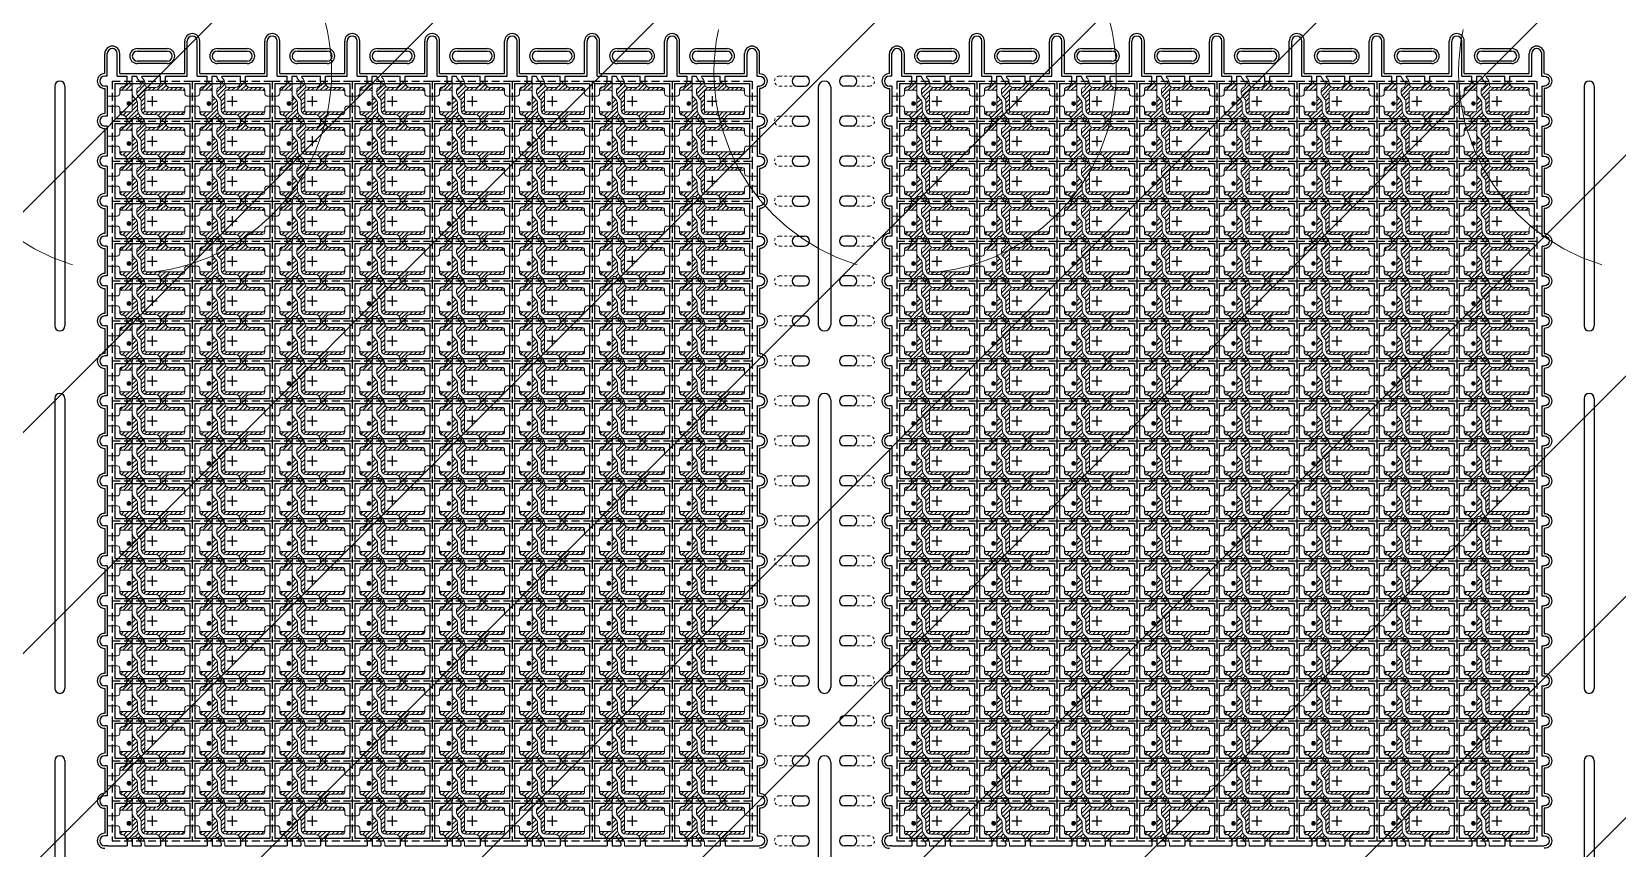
# Model space of a CAD drawing. Header units: millimetres. Extents: x -1672 to -743, y 1116 to 1403.
# Drawn here: x -1077.7 to -1014.2, y 1320.1 to 1352.8 of the extents above; entities that cross this region are included whole.
import ezdxf

# ---------------------------------------------------------------- set-up
doc = ezdxf.new("R2010")
doc.units = ezdxf.units.MM
doc.header["$MEASUREMENT"] = 0
doc.linetypes.add('ACAD_ISO02W100', pattern=[15, 12, -3])
doc.linetypes.add('HIDDEN', pattern=[9.525, 6.35, -3.175])
for name, color, linetype in [('\\M+2A4C1\\M+2B3CE\\M+2B944', 144, 'HIDDEN'), ('bottom side half etching', 6, 'Continuous'), ('c2', 2, 'Continuous'), ('Hatch', 1, 'HIDDEN')]:
    doc.layers.add(name, color=color, linetype=linetype)
for name, color, linetype, lineweight in [('Dimension', 3, 'Continuous', 5), ('LF', 4, 'Continuous', 25), ('Visble1', 6, 'Continuous', 20), ('Visible2', 6, 'ACAD_ISO02W100', 15)]:
    doc.layers.add(name, color=color, linetype=linetype, lineweight=lineweight)

# ---------------------------------------------------------------- blocks, each defined once
blk = doc.blocks.new('*U24')
at = {"layer": 'bottom side half etching'}
blk.add_line((-1.3, 0.2), (1.3, 0.2), dxfattribs=at)
at = {"layer": 'LF'}
for p, q in [((-1.4, 0.1), (-1, 0.1)), ((-1, -0.1), (-1, 0.1)), ((-0.8, 0.1), (-0.62, 0.1)), ((-0.8, -0.1), (-0.8, 0.1)), ((-0.62, 0.072), (-0.62, 0.1)), ((-0.42, 0.1), (0.325, 0.1)), ((-0.42, 0.086), (-0.42, 0.1)), ((0.325, -0.1), (0.325, 0.1)), ((0.525, 0.1), (1.4, 0.1)), ((0.525, -0.1), (0.525, 0.1))]:
    blk.add_line(p, q, dxfattribs=at)
at = {"layer": 'LF', "lineweight": 9}
blk.add_line((-0.599, 0.01), (-0.512, -0.1), dxfattribs=at)
at = {"layer": 'LF'}
blk.add_arc((-0.52, 0.072), 0.1, 180, 218.10257, dxfattribs=at)
at = {"layer": 'LF', "lineweight": 9}
for centre, radius, start, end in [((-0.32, 0.086), 0.1, 180, 225.55429), ((-0.6, -0.199), 0.3, 19.29823, 45.55429)]:
    blk.add_arc(centre, radius, start, end, dxfattribs=at)
blk = doc.blocks.new('*U25')
at = {"layer": 'Dimension', "color": 0, "linetype": 'ByBlock', "lineweight": -2}
for p in [(0, 0), (3.2, 0), (6.4, 0), (9.6, 0), (12.8, 0), (16, 0), (19.2, 0), (22.4, 0)]:
    blk.add_blockref('*U24', p, dxfattribs=at)
blk = doc.blocks.new('*U22')
at = {"layer": 'bottom side half etching'}
for p, q in [((-0.3, -0.75), (-0.3, 0.55)), ((0.3, -0.75), (0.3, 0.55))]:
    blk.add_line(p, q, dxfattribs=at)
blk.add_arc((0, 0.55), 0.3, 0, 180, dxfattribs=at)
at = {"layer": 'LF'}
for p, q in [((-0.2, -0.85), (-0.2, 0.55)), ((0.2, -0.85), (0.2, 0.55))]:
    blk.add_line(p, q, dxfattribs=at)
blk.add_arc((0, 0.55), 0.2, 0, 180, dxfattribs=at)
blk = doc.blocks.new('*U23')
at = {"layer": 'bottom side half etching'}
blk.add_arc((0.15, 0), 0.3, 90, 270, dxfattribs=at)
at = {"layer": 'LF'}
for p, q in [((0.25, 0.2), (0.15, 0.2)), ((0.25, -0.2), (0.15, -0.2))]:
    blk.add_line(p, q, dxfattribs=at)
blk.add_arc((0.15, 0), 0.2, 90, 270, dxfattribs=at)
blk = doc.blocks.new('*U28')
at = {"layer": 'LF'}
blk.add_line((-0.2, 0), (0.2, 0), dxfattribs=at)
blk = doc.blocks.new('*U29')
at = {"layer": 'bottom side half etching'}
for p, q in [((-0.6, 0.3), (0.6, 0.3)), ((0.6, -0.3), (-0.6, -0.3))]:
    blk.add_line(p, q, dxfattribs=at)
for centre, start, end in [((-0.6, 0), 90, 270), ((0.6, 0), 270, 90)]:
    blk.add_arc(centre, 0.3, start, end, dxfattribs=at)
at = {"layer": 'LF'}
for p, q in [((-0.6, 0.2), (0.6, 0.2)), ((0.6, -0.2), (-0.6, -0.2))]:
    blk.add_line(p, q, dxfattribs=at)
for centre, start, end in [((-0.6, 0), 90, 270), ((0.6, 0), 270, 90)]:
    blk.add_arc(centre, 0.2, start, end, dxfattribs=at)
blk = doc.blocks.new('*U26')
at = {"layer": 'bottom side half etching'}
blk.add_arc((0.15, 0), 0.3, 90, 270, dxfattribs=at)
at = {"layer": 'LF'}
for p, q in [((0.25, 0.2), (0.15, 0.2)), ((0.25, -0.2), (0.15, -0.2))]:
    blk.add_line(p, q, dxfattribs=at)
blk.add_arc((0.15, 0), 0.2, 90, 270, dxfattribs=at)
blk = doc.blocks.new('*U20')
at = {"layer": 'LF'}
for p, q in [((-1.4, 0.1), (-1, 0.1)), ((-1, -0.1), (-1, 0.1)), ((-0.8, 0.1), (-0.45, 0.1)), ((-0.8, -0.1), (-0.8, 0.1)), ((-0.45, 0.014), (-0.45, 0.1)), ((-0.3, 0.1), (0.325, 0.1)), ((0.325, -0.1), (0.325, 0.1)), ((0.525, 0.1), (1.4, 0.1)), ((0.525, -0.1), (0.525, 0.1))]:
    blk.add_line(p, q, dxfattribs=at)
at = {"layer": 'LF', "lineweight": 9}
for p, q in [((-0.3, 0.1), (-0.3, -0.001)), ((-0.3, 0.01), (-0.3, -0.001)), ((-0.512, -0.1), (-0.471, -0.048))]:
    blk.add_line(p, q, dxfattribs=at)
at = {"layer": 'LF'}
blk.add_arc((-0.55, 0.014), 0.1, 321.89743, 0, dxfattribs=at)
at = {"layer": 'LF', "lineweight": 9}
blk.add_arc((-0.6, -0.001), 0.3, 340.70177, 0, dxfattribs=at)
blk = doc.blocks.new('without tunnel')
at = {"layer": 'Dimension'}
h = blk.add_hatch(dxfattribs=at)
h.set_pattern_fill('AR-HBONE', color=256, scale=0.2, style=0)
h.set_pattern_definition([(45, (-4678.2712, -3546.139), (9e-17, 1.13137085), [2.4, -0.8]), (135, (-4677.70555, -3545.5733), (9e-17, 1.13137085), [2.4, -0.8])])
h.paths.add_polyline_path([(-20.1, -2, 1), (-17.1, -2, 1)])
at = {"layer": 'Hatch'}
h = blk.add_hatch(dxfattribs=at)
h.set_pattern_fill('ANSI31', color=256, scale=20)
h.set_pattern_definition([(45, (2985.13, -1225.2742), (-1.767767, 1.767767), [])])
h.paths.add_polyline_path([(-16, 14), (-20.4, 14, -0.259589), (-24.3, 11.1, 0.372825), (-26, 9.1), (-26, 7.6, -0.414214), (-25, 8.6), (-17, 8.6, -0.414214), (-16, 7.6)])
h.paths.add_polyline_path([(-16, 16), (-20, 16, -0.103244), (-20.4, 14), (-16, 14)])
h.paths.add_polyline_path([(-9.7, -11.7, -0.198912), (-11.8, -6.8), (-11.8, -1.1, 0.172187), (-13.6, 1.7), (-14.8, 3, -0.198912), (-16, 5.8), (-16, -7.6, -0.414214), (-17, -8.6), (-25, -8.6, -0.414214), (-26, -7.6), (-26, -9.1, 0.372825), (-24.3, -11.1, -0.259589), (-20.4, -14), (-15.9, -14, -0.630407), (-12.4, -13.2), (-11.8, -14), (-7.5, -14, 0.014872), (-7.8, -13.7)])
h.paths.add_polyline_path([(-16, -14.4, -0.056727), (-15.9, -14), (-20.4, -14, -0.103244), (-20, -16), (-16, -16)])
h.paths.add_polyline_path([(-7.5, -14), (-11.8, -14), (-10.2, -16), (-6.3, -16, 0.097582)])
h.paths.add_polyline_path([(-5, 8.6), (25, 8.6, -0.414214), (26, 7.6), (26, 8.8, 0.414214), (24, 10.8), (14.5, 10.8, -0.356394), (10.6, 14), (6.4, 14, -0.356394), (2.5, 10.8), (-3, 10.8, -0.414214), (-6, 13.8), (-6, 14), (-9.1, 14, -0.393336), (-11.2, 10.5, 0.337319), (-12.4, 9), (-12.4, 6.4, 0.198912), (-11.2, 3.6), (-10.6, 2.9, -0.172187), (-8.8, 0.1), (-8.8, -6.8, 0.414214), (-4.8, -10.8), (2.5, -10.8, -0.356394), (6.4, -14), (10.6, -14, -0.356394), (14.5, -10.8), (24, -10.8, 0.414214), (26, -8.8), (26, -7.6, -0.414214), (25, -8.6), (-5, -8.6, -0.414214), (-6, -7.6), (-6, 7.6, -0.414214)])
h.paths.add_polyline_path([(-6.3, 16), (-10.2, 16), (-9.7, 15.3, -0.117374), (-9.1, 14), (-6, 14, 0.085121)])
h.paths.add_polyline_path([(10.5, 16), (6.5, 16), (6.5, 14.8, -0.050382), (6.4, 14), (10.6, 14, -0.050382), (10.5, 14.8)])
h.paths.add_polyline_path([(10.5, -14.8, -0.050382), (10.6, -14), (6.4, -14, -0.050382), (6.5, -14.8), (6.5, -16), (10.5, -16)])
at = {"layer": '\\M+2A4C1\\M+2B3CE\\M+2B944'}
for p, q in [((-32, 16), (-32, -16)), ((-32, 16), (32, 16)), ((32, 16), (32, -16)), ((-32, -16), (32, -16))]:
    blk.add_line(p, q, dxfattribs=at)
at = {"layer": 'bottom side half etching', "lineweight": 9}
blk.add_line((-26, 7.6), (-26, 6), dxfattribs=at)
for points in [[(-26, -7.6), (-26, -7.6, 0.414214), (-25, -8.6), (-17, -8.6, 0.414214), (-16, -7.6), (-16, 7.6, 0.414214), (-17, 8.6), (-25, 8.6, 0.414214), (-26, 7.6), (-26, 6)], [(26, 7.6), (26, 7.6, 0.414214), (25, 8.6), (-5, 8.6, 0.414214), (-6, 7.6), (-6, -7.6, 0.414214), (-5, -8.6), (25, -8.6, 0.414214), (26, -7.6), (26, -7.6)]]:
    blk.add_lwpolyline(points, format="xyb", dxfattribs=at)
for centre, start, end in [((-28, 6), 270, 0), ((28, 6), 180, 270), ((-28, -6), 0, 90), ((28, -6), 90, 180)]:
    blk.add_arc(centre, 2, start, end, dxfattribs=at)
at = {"layer": 'c2'}
for p, q in [((-30, 14), (-30, -14)), ((-30, 14), (30, 14)), ((30, 14), (30, -14)), ((-4, 0), (4, 0)), ((0, 4), (0, -4)), ((-30, -14), (30, -14))]:
    blk.add_line(p, q, dxfattribs=at)
at = {"layer": 'LF', "lineweight": 9}
for p, q in [((-16, 16), (-16, 5.8)), ((-10.2, 16), (-9.7, 15.3)), ((-6, 13.8), (-6, 14)), ((6.5, 16), (6.5, 14.8)), ((10.5, 16), (10.5, 14.8)), ((-26, 7.5), (-26, 9.1)), ((-14.8, 3), (-13.6, 1.7)), ((-14.8, 3), (-13.6, 1.7)), ((-12.4, 9), (-12.4, 6.4)), ((-11.2, 3.6), (-10.6, 2.9)), ((-11.2, 3.6), (-10.6, 2.9)), ((-8.8, 0.1), (-8.8, -6.8)), ((2.5, 10.8), (-3, 10.8)), ((14.5, 10.8), (24, 10.8)), ((26, 8.8), (26, 7.6)), ((-26, -9.1), (-26, -7.5)), ((-11.8, -1.1), (-11.8, -6.8)), ((-9.7, -11.7), (-7.8, -13.7)), ((-4.8, -10.8), (2.5, -10.8)), ((24, -10.8), (14.5, -10.8)), ((26, -7.6), (26, -8.8)), ((-12.4, -13.2), (-10.2, -16)), ((6.5, -14.8), (6.5, -16)), ((10.5, -14.8), (10.5, -16))]:
    blk.add_line(p, q, dxfattribs=at)
at = {"layer": 'LF', "ltscale": 0.1}
blk.add_line((-16, -14.4), (-16, -16), dxfattribs=at)
at = {"layer": 'LF', "lineweight": 9}
blk.add_circle((-18.6, -2), 1.5, dxfattribs=at)
at = {"layer": 'LF', "ltscale": 0.1}
for centre, radius, start, end in [((-25, 16), 5, 278.2132, 0), ((-24, 9.1), 2, 98.2132, 180), ((-24, -9.1), 2, 180, 261.7868), ((-25, -16), 5, 0, 81.7868)]:
    blk.add_arc(centre, radius, start, end, dxfattribs=at)
at = {"layer": 'LF', "lineweight": 9}
for centre, radius, start, end in [((-12, 13.4), 3, 285.4391, 38.1026), ((-12, 14), 6, 0, 19.2982), ((-3, 13.8), 3, 180, 270), ((2.5, 14.8), 4, 270, 0), ((14.5, 14.8), 4, 180, 270), ((-12, 5.8), 4, 180, 225), ((-16.7, -2.2), 4.99, 12.5212, 51.6004), ((-10.8, 9), 1.6, 105.1457, 180), ((-8.4, 6.4), 4, 180, 225), ((-8.4, 6.4), 4, 180, 225), ((-13.7, -1), 4.99, 12.5212, 51.6004), ((24, 8.8), 2, 0, 90), ((-14, -14.4), 2, 38.1026, 180), ((-4.8, -6.8), 7, 180, 225), ((-4.8, -6.8), 4, 180, 270), ((2.5, -14.8), 4, 360, 90), ((14.5, -14.8), 4, 90, 180), ((24, -8.8), 2, 270, 360), ((-12, -18), 6, 19.2982, 45)]:
    blk.add_arc(centre, radius, start, end, dxfattribs=at)
at = {"layer": 'Visble1'}
for p, q in [((-28, 4), (-32, 4)), ((26, 6), (26, 7.6)), ((28, 4), (32, 4)), ((-28, -4), (-32, -4)), ((-26, -6), (-26, -7.6)), ((26, -6), (26, -7.6)), ((28, -4), (32, -4))]:
    blk.add_line(p, q, dxfattribs=at)
blk = doc.blocks.new('Edge')
at = {"layer": 'LF'}
for p, q in [((0, 0.6), (0, 0)), ((0, 0), (0, -0.6))]:
    blk.add_line(p, q, dxfattribs=at)
at = {"layer": 'Visble1'}
for p, q in [((0.2, 0.2), (0, 0.2)), ((0.2, -0.2), (0, -0.2))]:
    blk.add_line(p, q, dxfattribs=at)

msp = doc.modelspace()

# ---------------------------------------------------------------- hatches: boundary and pattern name
at = {"layer": 'Hatch', "lineweight": -2}
h = msp.add_hatch(dxfattribs=at)
h.set_pattern_fill('ANSI31', color=256, scale=50)
h.set_pattern_definition([(45, (-1418.952, 1800.1436), (-4.41942, 4.41942), [])])
h.paths.add_polyline_path([(-1107.422, 1353.5807), (-1107.422, 1283.5807), (-985.0219, 1283.5807), (-985.0219, 1353.5807)])

# ---------------------------------------------------------------- linework, layer by layer
at = {"layer": 'bottom side half etching'}
for p, q in [((-1074.7719, 1351.0807), (-1074.7719, 1351.8807)), ((-1074.1719, 1351.0807), (-1074.1719, 1351.8807)), ((-1049.1719, 1351.0807), (-1049.1719, 1351.8807)), ((-1048.5719, 1351.0807), (-1048.5719, 1351.8807)), ((-1043.3719, 1351.0807), (-1043.3719, 1351.8807)), ((-1042.7719, 1351.0807), (-1042.7719, 1351.8807)), ((-1017.7719, 1351.0807), (-1017.7719, 1351.8807)), ((-1017.1719, 1351.0807), (-1017.1719, 1351.8807)), ((-1074.7719, 1350.4807), (-1074.7719, 1349.4807)), ((-1048.5719, 1350.4807), (-1048.5719, 1349.4807)), ((-1043.3719, 1350.4807), (-1043.3719, 1349.4807)), ((-1017.1719, 1350.4807), (-1017.1719, 1349.4807)), ((-1074.7719, 1348.8807), (-1074.7719, 1347.8807)), ((-1048.5719, 1348.8807), (-1048.5719, 1347.8807)), ((-1043.3719, 1348.8807), (-1043.3719, 1347.8807)), ((-1017.1719, 1348.8807), (-1017.1719, 1347.8807)), ((-1074.7719, 1347.2807), (-1074.7719, 1346.2807)), ((-1048.5719, 1347.2807), (-1048.5719, 1346.2807)), ((-1043.3719, 1347.2807), (-1043.3719, 1346.2807)), ((-1017.1719, 1347.2807), (-1017.1719, 1346.2807)), ((-1074.7719, 1345.6807), (-1074.7719, 1344.6807)), ((-1048.5719, 1345.6807), (-1048.5719, 1344.6807)), ((-1043.3719, 1345.6807), (-1043.3719, 1344.6807)), ((-1017.1719, 1345.6807), (-1017.1719, 1344.6807)), ((-1074.7719, 1344.0807), (-1074.7719, 1343.0807)), ((-1048.5719, 1344.0807), (-1048.5719, 1343.0807)), ((-1043.3719, 1344.0807), (-1043.3719, 1343.0807)), ((-1017.1719, 1344.0807), (-1017.1719, 1343.0807)), ((-1074.7719, 1342.4807), (-1074.7719, 1341.4807)), ((-1048.5719, 1342.4807), (-1048.5719, 1341.4807)), ((-1043.3719, 1342.4807), (-1043.3719, 1341.4807)), ((-1017.1719, 1342.4807), (-1017.1719, 1341.4807)), ((-1074.7719, 1340.8807), (-1074.7719, 1339.8807)), ((-1048.5719, 1340.8807), (-1048.5719, 1339.8807)), ((-1043.3719, 1340.8807), (-1043.3719, 1339.8807)), ((-1017.1719, 1340.8807), (-1017.1719, 1339.8807)), ((-1074.7719, 1339.2807), (-1074.7719, 1338.2807)), ((-1048.5719, 1339.2807), (-1048.5719, 1338.2807)), ((-1043.3719, 1339.2807), (-1043.3719, 1338.2807)), ((-1017.1719, 1339.2807), (-1017.1719, 1338.2807)), ((-1074.7719, 1337.6807), (-1074.7719, 1336.6807)), ((-1048.5719, 1337.6807), (-1048.5719, 1336.6807)), ((-1043.3719, 1337.6807), (-1043.3719, 1336.6807)), ((-1017.1719, 1337.6807), (-1017.1719, 1336.6807)), ((-1074.7719, 1336.0807), (-1074.7719, 1335.0807)), ((-1048.5719, 1336.0807), (-1048.5719, 1335.0807)), ((-1043.3719, 1336.0807), (-1043.3719, 1335.0807)), ((-1017.1719, 1336.0807), (-1017.1719, 1335.0807)), ((-1074.7719, 1334.4807), (-1074.7719, 1333.4807)), ((-1048.5719, 1334.4807), (-1048.5719, 1333.4807)), ((-1043.3719, 1334.4807), (-1043.3719, 1333.4807)), ((-1017.1719, 1334.4807), (-1017.1719, 1333.4807)), ((-1074.7719, 1332.8807), (-1074.7719, 1331.8807)), ((-1048.5719, 1332.8807), (-1048.5719, 1331.8807)), ((-1043.3719, 1332.8807), (-1043.3719, 1331.8807)), ((-1017.1719, 1332.8807), (-1017.1719, 1331.8807)), ((-1074.7719, 1331.2807), (-1074.7719, 1330.2807)), ((-1048.5719, 1331.2807), (-1048.5719, 1330.2807)), ((-1043.3719, 1331.2807), (-1043.3719, 1330.2807)), ((-1017.1719, 1331.2807), (-1017.1719, 1330.2807)), ((-1074.7719, 1329.6807), (-1074.7719, 1328.6807)), ((-1048.5719, 1329.6807), (-1048.5719, 1328.6807)), ((-1043.3719, 1329.6807), (-1043.3719, 1328.6807)), ((-1017.1719, 1329.6807), (-1017.1719, 1328.6807)), ((-1074.7719, 1328.0807), (-1074.7719, 1327.0807)), ((-1048.5719, 1328.0807), (-1048.5719, 1327.0807)), ((-1043.3719, 1328.0807), (-1043.3719, 1327.0807)), ((-1017.1719, 1328.0807), (-1017.1719, 1327.0807)), ((-1074.7719, 1326.4807), (-1074.7719, 1325.4807)), ((-1048.5719, 1326.4807), (-1048.5719, 1325.4807)), ((-1043.3719, 1326.4807), (-1043.3719, 1325.4807)), ((-1017.1719, 1326.4807), (-1017.1719, 1325.4807)), ((-1074.7719, 1324.8807), (-1074.7719, 1323.8807)), ((-1048.5719, 1324.8807), (-1048.5719, 1323.8807)), ((-1043.3719, 1324.8807), (-1043.3719, 1323.8807)), ((-1017.1719, 1324.8807), (-1017.1719, 1323.8807)), ((-1074.7719, 1323.2807), (-1074.7719, 1322.2807)), ((-1048.5719, 1323.2807), (-1048.5719, 1322.2807)), ((-1043.3719, 1323.2807), (-1043.3719, 1322.2807)), ((-1017.1719, 1323.2807), (-1017.1719, 1322.2807)), ((-1074.7719, 1321.6807), (-1074.7719, 1320.6807)), ((-1048.5719, 1321.6807), (-1048.5719, 1320.6807)), ((-1043.3719, 1321.6807), (-1043.3719, 1320.6807)), ((-1017.1719, 1321.6807), (-1017.1719, 1320.6807))]:
    msp.add_line(p, q, dxfattribs=at)
for centre in [(-1074.4719, 1351.8807), (-1048.8719, 1351.8807), (-1043.0719, 1351.8807), (-1017.4719, 1351.8807)]:
    msp.add_arc(centre, 0.3, 0, 180, dxfattribs=at)
at = {"layer": 'LF'}
for p, q in [((-1074.6719, 1350.9807), (-1074.6719, 1351.8807)), ((-1074.2719, 1350.9807), (-1074.2719, 1351.8807)), ((-1049.0719, 1350.9807), (-1049.0719, 1351.8807)), ((-1048.6719, 1350.9807), (-1048.6719, 1351.8807)), ((-1043.2719, 1350.9807), (-1043.2719, 1351.8807)), ((-1042.8719, 1350.9807), (-1042.8719, 1351.8807)), ((-1017.6719, 1350.9807), (-1017.6719, 1351.8807)), ((-1017.2719, 1350.9807), (-1017.2719, 1351.8807)), ((-1047.0719, 1350.9807), (-1046.7719, 1350.9807)), ((-1044.8719, 1350.9807), (-1045.1719, 1350.9807)), ((-1076.7719, 1350.5807), (-1076.7719, 1340.9807)), ((-1076.3719, 1350.5807), (-1076.3719, 1340.9807)), ((-1047.0719, 1350.5807), (-1046.7719, 1350.5807)), ((-1046.2219, 1350.5307), (-1046.2219, 1341.0307)), ((-1045.7219, 1350.5307), (-1045.7219, 1341.0307)), ((-1044.8719, 1350.5807), (-1045.1719, 1350.5807)), ((-1015.5719, 1350.5807), (-1015.5719, 1340.9807)), ((-1015.1719, 1350.5807), (-1015.1719, 1340.9807)), ((-1047.0719, 1349.3807), (-1046.7719, 1349.3807)), ((-1047.0719, 1348.9807), (-1046.7719, 1348.9807)), ((-1044.8719, 1349.3807), (-1045.1719, 1349.3807)), ((-1044.8719, 1348.9807), (-1045.1719, 1348.9807)), ((-1047.0719, 1347.7807), (-1046.7719, 1347.7807)), ((-1044.8719, 1347.7807), (-1045.1719, 1347.7807)), ((-1047.0719, 1347.3807), (-1046.7719, 1347.3807)), ((-1044.8719, 1347.3807), (-1045.1719, 1347.3807)), ((-1047.0719, 1346.1807), (-1046.7719, 1346.1807)), ((-1047.0719, 1345.7807), (-1046.7719, 1345.7807)), ((-1044.8719, 1346.1807), (-1045.1719, 1346.1807)), ((-1044.8719, 1345.7807), (-1045.1719, 1345.7807)), ((-1047.0719, 1344.5807), (-1046.7719, 1344.5807)), ((-1044.8719, 1344.5807), (-1045.1719, 1344.5807)), ((-1047.0719, 1344.1807), (-1046.7719, 1344.1807)), ((-1044.8719, 1344.1807), (-1045.1719, 1344.1807)), ((-1047.0719, 1342.9807), (-1046.7719, 1342.9807)), ((-1044.8719, 1342.9807), (-1045.1719, 1342.9807)), ((-1047.0719, 1342.5807), (-1046.7719, 1342.5807)), ((-1044.8719, 1342.5807), (-1045.1719, 1342.5807)), ((-1047.0719, 1341.3807), (-1046.7719, 1341.3807)), ((-1044.8719, 1341.3807), (-1045.1719, 1341.3807)), ((-1047.0719, 1340.9807), (-1046.7719, 1340.9807)), ((-1044.8719, 1340.9807), (-1045.1719, 1340.9807)), ((-1047.0719, 1339.7807), (-1046.7719, 1339.7807)), ((-1044.8719, 1339.7807), (-1045.1719, 1339.7807)), ((-1047.0719, 1339.3807), (-1046.7719, 1339.3807)), ((-1044.8719, 1339.3807), (-1045.1719, 1339.3807)), ((-1047.0719, 1338.1807), (-1046.7719, 1338.1807)), ((-1044.8719, 1338.1807), (-1045.1719, 1338.1807)), ((-1076.7719, 1338.0807), (-1076.7719, 1326.4807)), ((-1076.3719, 1338.0807), (-1076.3719, 1326.4807)), ((-1047.0719, 1337.7807), (-1046.7719, 1337.7807)), ((-1046.2219, 1338.0307), (-1046.2219, 1326.5307)), ((-1045.7219, 1338.0307), (-1045.7219, 1326.5307)), ((-1044.8719, 1337.7807), (-1045.1719, 1337.7807)), ((-1015.5719, 1338.0807), (-1015.5719, 1326.4807)), ((-1015.1719, 1338.0807), (-1015.1719, 1326.4807)), ((-1047.0719, 1336.5807), (-1046.7719, 1336.5807)), ((-1044.8719, 1336.5807), (-1045.1719, 1336.5807)), ((-1047.0719, 1336.1807), (-1046.7719, 1336.1807)), ((-1044.8719, 1336.1807), (-1045.1719, 1336.1807)), ((-1047.0719, 1334.9807), (-1046.7719, 1334.9807)), ((-1047.0719, 1334.5807), (-1046.7719, 1334.5807)), ((-1044.8719, 1334.9807), (-1045.1719, 1334.9807)), ((-1044.8719, 1334.5807), (-1045.1719, 1334.5807)), ((-1047.0719, 1333.3807), (-1046.7719, 1333.3807)), ((-1044.8719, 1333.3807), (-1045.1719, 1333.3807)), ((-1047.0719, 1332.9807), (-1046.7719, 1332.9807)), ((-1044.8719, 1332.9807), (-1045.1719, 1332.9807)), ((-1047.0719, 1331.7807), (-1046.7719, 1331.7807)), ((-1047.0719, 1331.3807), (-1046.7719, 1331.3807)), ((-1044.8719, 1331.7807), (-1045.1719, 1331.7807)), ((-1044.8719, 1331.3807), (-1045.1719, 1331.3807)), ((-1047.0719, 1330.1807), (-1046.7719, 1330.1807)), ((-1044.8719, 1330.1807), (-1045.1719, 1330.1807)), ((-1047.0719, 1329.7807), (-1046.7719, 1329.7807)), ((-1044.8719, 1329.7807), (-1045.1719, 1329.7807)), ((-1047.0719, 1328.5807), (-1046.7719, 1328.5807)), ((-1047.0719, 1328.1807), (-1046.7719, 1328.1807)), ((-1044.8719, 1328.5807), (-1045.1719, 1328.5807)), ((-1044.8719, 1328.1807), (-1045.1719, 1328.1807)), ((-1047.0719, 1326.9807), (-1046.7719, 1326.9807)), ((-1044.8719, 1326.9807), (-1045.1719, 1326.9807)), ((-1047.0719, 1326.5807), (-1046.7719, 1326.5807)), ((-1044.8719, 1326.5807), (-1045.1719, 1326.5807)), ((-1047.0719, 1325.3807), (-1046.7719, 1325.3807)), ((-1047.0719, 1324.9807), (-1046.7719, 1324.9807)), ((-1044.8719, 1325.3807), (-1045.1719, 1325.3807)), ((-1044.8719, 1324.9807), (-1045.1719, 1324.9807)), ((-1076.7719, 1323.5807), (-1076.7719, 1313.5807)), ((-1076.3719, 1323.5807), (-1076.3719, 1313.5807)), ((-1047.0719, 1323.7807), (-1046.7719, 1323.7807)), ((-1044.8719, 1323.7807), (-1045.1719, 1323.7807)), ((-1015.5719, 1323.5807), (-1015.5719, 1313.5807)), ((-1015.1719, 1323.5807), (-1015.1719, 1313.5807)), ((-1047.0719, 1323.3807), (-1046.7719, 1323.3807)), ((-1046.2219, 1323.5307), (-1046.2219, 1313.6307)), ((-1045.7219, 1323.5307), (-1045.7219, 1313.6307)), ((-1044.8719, 1323.3807), (-1045.1719, 1323.3807)), ((-1047.0719, 1322.1807), (-1046.7719, 1322.1807)), ((-1047.0719, 1321.7807), (-1046.7719, 1321.7807)), ((-1044.8719, 1322.1807), (-1045.1719, 1322.1807)), ((-1044.8719, 1321.7807), (-1045.1719, 1321.7807)), ((-1047.0719, 1320.5807), (-1046.7719, 1320.5807)), ((-1044.8719, 1320.5807), (-1045.1719, 1320.5807)), ((-1047.0719, 1320.1807), (-1046.7719, 1320.1807)), ((-1044.8719, 1320.1807), (-1045.1719, 1320.1807))]:
    msp.add_line(p, q, dxfattribs=at)
for centre, radius, start, end in [((-1074.4719, 1351.8807), 0.2, 0, 180), ((-1048.8719, 1351.8807), 0.2, 0, 180), ((-1043.0719, 1351.8807), 0.2, 0, 180), ((-1017.4719, 1351.8807), 0.2, 0, 180), ((-1047.0719, 1350.7807), 0.2, 90, 270), ((-1046.7719, 1350.7807), 0.2, 270, 90), ((-1045.1719, 1350.7807), 0.2, 90, 270), ((-1044.8719, 1350.7807), 0.2, 270, 90), ((-1076.5719, 1350.5807), 0.2, 90, 180), ((-1076.5719, 1350.5807), 0.2, 0, 90), ((-1045.9719, 1350.5307), 0.25, 90, 180), ((-1045.9719, 1350.5307), 0.25, 0, 90), ((-1015.3719, 1350.5807), 0.2, 90, 180), ((-1015.3719, 1350.5807), 0.2, 0, 90), ((-1047.0719, 1349.1807), 0.2, 90, 270), ((-1046.7719, 1349.1807), 0.2, 270, 90), ((-1045.1719, 1349.1807), 0.2, 90, 270), ((-1044.8719, 1349.1807), 0.2, 270, 90), ((-1047.0719, 1347.5807), 0.2, 90, 270), ((-1046.7719, 1347.5807), 0.2, 270, 90), ((-1045.1719, 1347.5807), 0.2, 90, 270), ((-1044.8719, 1347.5807), 0.2, 270, 90), ((-1047.0719, 1345.9807), 0.2, 90, 270), ((-1046.7719, 1345.9807), 0.2, 270, 90), ((-1045.1719, 1345.9807), 0.2, 90, 270), ((-1044.8719, 1345.9807), 0.2, 270, 90), ((-1047.0719, 1344.3807), 0.2, 90, 270), ((-1046.7719, 1344.3807), 0.2, 270, 90), ((-1045.1719, 1344.3807), 0.2, 90, 270), ((-1044.8719, 1344.3807), 0.2, 270, 90), ((-1047.0719, 1342.7807), 0.2, 90, 270), ((-1046.7719, 1342.7807), 0.2, 270, 90), ((-1045.1719, 1342.7807), 0.2, 90, 270), ((-1044.8719, 1342.7807), 0.2, 270, 90), ((-1047.0719, 1341.1807), 0.2, 90, 270), ((-1046.7719, 1341.1807), 0.2, 270, 90), ((-1045.1719, 1341.1807), 0.2, 90, 270), ((-1044.8719, 1341.1807), 0.2, 270, 90), ((-1076.5719, 1340.9807), 0.2, 180, 270), ((-1076.5719, 1340.9807), 0.2, 270, 0), ((-1045.9719, 1341.0307), 0.25, 180, 270), ((-1045.9719, 1341.0307), 0.25, 270, 0), ((-1015.3719, 1340.9807), 0.2, 180, 270), ((-1015.3719, 1340.9807), 0.2, 270, 0), ((-1047.0719, 1339.5807), 0.2, 90, 270), ((-1046.7719, 1339.5807), 0.2, 270, 90), ((-1045.1719, 1339.5807), 0.2, 90, 270), ((-1044.8719, 1339.5807), 0.2, 270, 90), ((-1076.5719, 1338.0807), 0.2, 90, 180), ((-1076.5719, 1338.0807), 0.2, 0, 90), ((-1047.0719, 1337.9807), 0.2, 90, 270), ((-1046.7719, 1337.9807), 0.2, 270, 90), ((-1045.9719, 1338.0307), 0.25, 90, 180), ((-1045.9719, 1338.0307), 0.25, 0, 90), ((-1045.1719, 1337.9807), 0.2, 90, 270), ((-1044.8719, 1337.9807), 0.2, 270, 90), ((-1015.3719, 1338.0807), 0.2, 90, 180), ((-1015.3719, 1338.0807), 0.2, 0, 90), ((-1047.0719, 1336.3807), 0.2, 90, 270), ((-1046.7719, 1336.3807), 0.2, 270, 90), ((-1045.1719, 1336.3807), 0.2, 90, 270), ((-1044.8719, 1336.3807), 0.2, 270, 90), ((-1047.0719, 1334.7807), 0.2, 90, 270), ((-1046.7719, 1334.7807), 0.2, 270, 90), ((-1045.1719, 1334.7807), 0.2, 90, 270), ((-1044.8719, 1334.7807), 0.2, 270, 90), ((-1047.0719, 1333.1807), 0.2, 90, 270), ((-1046.7719, 1333.1807), 0.2, 270, 90), ((-1045.1719, 1333.1807), 0.2, 90, 270), ((-1044.8719, 1333.1807), 0.2, 270, 90), ((-1047.0719, 1331.5807), 0.2, 90, 270), ((-1046.7719, 1331.5807), 0.2, 270, 90), ((-1045.1719, 1331.5807), 0.2, 90, 270), ((-1044.8719, 1331.5807), 0.2, 270, 90), ((-1047.0719, 1329.9807), 0.2, 90, 270), ((-1046.7719, 1329.9807), 0.2, 270, 90), ((-1045.1719, 1329.9807), 0.2, 90, 270), ((-1044.8719, 1329.9807), 0.2, 270, 90), ((-1047.0719, 1328.3807), 0.2, 90, 270), ((-1046.7719, 1328.3807), 0.2, 270, 90), ((-1045.1719, 1328.3807), 0.2, 90, 270), ((-1044.8719, 1328.3807), 0.2, 270, 90), ((-1047.0719, 1326.7807), 0.2, 90, 270), ((-1046.7719, 1326.7807), 0.2, 270, 90), ((-1045.1719, 1326.7807), 0.2, 90, 270), ((-1044.8719, 1326.7807), 0.2, 270, 90), ((-1076.5719, 1326.4807), 0.2, 180, 270), ((-1076.5719, 1326.4807), 0.2, 270, 0), ((-1045.9719, 1326.5307), 0.25, 180, 270), ((-1045.9719, 1326.5307), 0.25, 270, 0), ((-1015.3719, 1326.4807), 0.2, 180, 270), ((-1015.3719, 1326.4807), 0.2, 270, 0), ((-1047.0719, 1325.1807), 0.2, 90, 270), ((-1046.7719, 1325.1807), 0.2, 270, 90), ((-1045.1719, 1325.1807), 0.2, 90, 270), ((-1044.8719, 1325.1807), 0.2, 270, 90), ((-1076.5719, 1323.5807), 0.2, 90, 180), ((-1076.5719, 1323.5807), 0.2, 0, 90), ((-1047.0719, 1323.5807), 0.2, 90, 270), ((-1046.7719, 1323.5807), 0.2, 270, 90), ((-1045.9719, 1323.5307), 0.25, 90, 180), ((-1045.9719, 1323.5307), 0.25, 0, 90), ((-1045.1719, 1323.5807), 0.2, 90, 270), ((-1044.8719, 1323.5807), 0.2, 270, 90), ((-1015.3719, 1323.5807), 0.2, 90, 180), ((-1015.3719, 1323.5807), 0.2, 0, 90), ((-1047.0719, 1321.9807), 0.2, 90, 270), ((-1046.7719, 1321.9807), 0.2, 270, 90), ((-1045.1719, 1321.9807), 0.2, 90, 270), ((-1044.8719, 1321.9807), 0.2, 270, 90), ((-1047.0719, 1320.3807), 0.2, 90, 270), ((-1046.7719, 1320.3807), 0.2, 270, 90), ((-1045.1719, 1320.3807), 0.2, 90, 270), ((-1044.8719, 1320.3807), 0.2, 270, 90)]:
    msp.add_arc(centre, radius, start, end, dxfattribs=at)
at = {"layer": 'Visble1', "linetype": 'HIDDEN', "ltscale": 0.01}
for p, q in [((-1047.7719, 1350.9807), (-1047.0719, 1350.9807)), ((-1044.1719, 1350.9807), (-1044.8719, 1350.9807)), ((-1047.7719, 1350.5807), (-1047.0719, 1350.5807)), ((-1044.1719, 1350.5807), (-1044.8719, 1350.5807)), ((-1047.7719, 1349.3807), (-1047.0719, 1349.3807)), ((-1047.7719, 1348.9807), (-1047.0719, 1348.9807)), ((-1044.1719, 1349.3807), (-1044.8719, 1349.3807)), ((-1044.1719, 1348.9807), (-1044.8719, 1348.9807)), ((-1047.7719, 1347.7807), (-1047.0719, 1347.7807)), ((-1044.1719, 1347.7807), (-1044.8719, 1347.7807)), ((-1047.7719, 1347.3807), (-1047.0719, 1347.3807)), ((-1044.1719, 1347.3807), (-1044.8719, 1347.3807)), ((-1047.7719, 1346.1807), (-1047.0719, 1346.1807)), ((-1047.7719, 1345.7807), (-1047.0719, 1345.7807)), ((-1044.1719, 1346.1807), (-1044.8719, 1346.1807)), ((-1044.1719, 1345.7807), (-1044.8719, 1345.7807)), ((-1047.7719, 1344.5807), (-1047.0719, 1344.5807)), ((-1044.1719, 1344.5807), (-1044.8719, 1344.5807)), ((-1047.7719, 1344.1807), (-1047.0719, 1344.1807)), ((-1044.1719, 1344.1807), (-1044.8719, 1344.1807)), ((-1047.7719, 1342.9807), (-1047.0719, 1342.9807)), ((-1044.1719, 1342.9807), (-1044.8719, 1342.9807)), ((-1047.7719, 1342.5807), (-1047.0719, 1342.5807)), ((-1044.1719, 1342.5807), (-1044.8719, 1342.5807)), ((-1047.7719, 1341.3807), (-1047.0719, 1341.3807)), ((-1044.1719, 1341.3807), (-1044.8719, 1341.3807)), ((-1047.7719, 1340.9807), (-1047.0719, 1340.9807)), ((-1044.1719, 1340.9807), (-1044.8719, 1340.9807)), ((-1047.7719, 1339.7807), (-1047.0719, 1339.7807)), ((-1044.1719, 1339.7807), (-1044.8719, 1339.7807)), ((-1047.7719, 1339.3807), (-1047.0719, 1339.3807)), ((-1044.1719, 1339.3807), (-1044.8719, 1339.3807)), ((-1047.7719, 1338.1807), (-1047.0719, 1338.1807)), ((-1044.1719, 1338.1807), (-1044.8719, 1338.1807)), ((-1047.7719, 1337.7807), (-1047.0719, 1337.7807)), ((-1044.1719, 1337.7807), (-1044.8719, 1337.7807)), ((-1047.7719, 1336.5807), (-1047.0719, 1336.5807)), ((-1044.1719, 1336.5807), (-1044.8719, 1336.5807)), ((-1047.7719, 1336.1807), (-1047.0719, 1336.1807)), ((-1044.1719, 1336.1807), (-1044.8719, 1336.1807)), ((-1047.7719, 1334.9807), (-1047.0719, 1334.9807)), ((-1047.7719, 1334.5807), (-1047.0719, 1334.5807)), ((-1044.1719, 1334.9807), (-1044.8719, 1334.9807)), ((-1044.1719, 1334.5807), (-1044.8719, 1334.5807)), ((-1047.7719, 1333.3807), (-1047.0719, 1333.3807)), ((-1044.1719, 1333.3807), (-1044.8719, 1333.3807)), ((-1047.7719, 1332.9807), (-1047.0719, 1332.9807)), ((-1044.1719, 1332.9807), (-1044.8719, 1332.9807)), ((-1047.7719, 1331.7807), (-1047.0719, 1331.7807)), ((-1047.7719, 1331.3807), (-1047.0719, 1331.3807)), ((-1044.1719, 1331.7807), (-1044.8719, 1331.7807)), ((-1044.1719, 1331.3807), (-1044.8719, 1331.3807)), ((-1047.7719, 1330.1807), (-1047.0719, 1330.1807)), ((-1044.1719, 1330.1807), (-1044.8719, 1330.1807)), ((-1047.7719, 1329.7807), (-1047.0719, 1329.7807)), ((-1044.1719, 1329.7807), (-1044.8719, 1329.7807)), ((-1047.7719, 1328.5807), (-1047.0719, 1328.5807)), ((-1047.7719, 1328.1807), (-1047.0719, 1328.1807)), ((-1044.1719, 1328.5807), (-1044.8719, 1328.5807)), ((-1044.1719, 1328.1807), (-1044.8719, 1328.1807)), ((-1047.7719, 1326.9807), (-1047.0719, 1326.9807)), ((-1044.1719, 1326.9807), (-1044.8719, 1326.9807)), ((-1047.7719, 1326.5807), (-1047.0719, 1326.5807)), ((-1044.1719, 1326.5807), (-1044.8719, 1326.5807)), ((-1047.7719, 1325.3807), (-1047.0719, 1325.3807)), ((-1047.7719, 1324.9807), (-1047.0719, 1324.9807)), ((-1044.1719, 1325.3807), (-1044.8719, 1325.3807)), ((-1044.1719, 1324.9807), (-1044.8719, 1324.9807)), ((-1047.7719, 1323.7807), (-1047.0719, 1323.7807)), ((-1044.1719, 1323.7807), (-1044.8719, 1323.7807)), ((-1047.7719, 1323.3807), (-1047.0719, 1323.3807)), ((-1044.1719, 1323.3807), (-1044.8719, 1323.3807)), ((-1047.7719, 1322.1807), (-1047.0719, 1322.1807)), ((-1047.7719, 1321.7807), (-1047.0719, 1321.7807)), ((-1044.1719, 1322.1807), (-1044.8719, 1322.1807)), ((-1044.1719, 1321.7807), (-1044.8719, 1321.7807)), ((-1047.7719, 1320.5807), (-1047.0719, 1320.5807)), ((-1044.1719, 1320.5807), (-1044.8719, 1320.5807)), ((-1047.7719, 1320.1807), (-1047.0719, 1320.1807)), ((-1044.1719, 1320.1807), (-1044.8719, 1320.1807))]:
    msp.add_line(p, q, dxfattribs=at)
for centre, start, end in [((-1047.7719, 1350.7807), 90, 270), ((-1044.1719, 1350.7807), 270, 90), ((-1047.7719, 1349.1807), 90, 270), ((-1044.1719, 1349.1807), 270, 90), ((-1047.7719, 1347.5807), 90, 270), ((-1044.1719, 1347.5807), 270, 90), ((-1047.7719, 1345.9807), 90, 270), ((-1044.1719, 1345.9807), 270, 90), ((-1047.7719, 1344.3807), 90, 270), ((-1044.1719, 1344.3807), 270, 90), ((-1047.7719, 1342.7807), 90, 270), ((-1044.1719, 1342.7807), 270, 90), ((-1047.7719, 1341.1807), 90, 270), ((-1044.1719, 1341.1807), 270, 90), ((-1047.7719, 1339.5807), 90, 270), ((-1044.1719, 1339.5807), 270, 90), ((-1047.7719, 1337.9807), 90, 270), ((-1044.1719, 1337.9807), 270, 90), ((-1047.7719, 1336.3807), 90, 270), ((-1044.1719, 1336.3807), 270, 90), ((-1047.7719, 1334.7807), 90, 270), ((-1044.1719, 1334.7807), 270, 90), ((-1047.7719, 1333.1807), 90, 270), ((-1044.1719, 1333.1807), 270, 90), ((-1047.7719, 1331.5807), 90, 270), ((-1044.1719, 1331.5807), 270, 90), ((-1047.7719, 1329.9807), 90, 270), ((-1044.1719, 1329.9807), 270, 90), ((-1047.7719, 1328.3807), 90, 270), ((-1044.1719, 1328.3807), 270, 90), ((-1047.7719, 1326.7807), 90, 270), ((-1044.1719, 1326.7807), 270, 90), ((-1047.7719, 1325.1807), 90, 270), ((-1044.1719, 1325.1807), 270, 90), ((-1047.7719, 1323.5807), 90, 270), ((-1044.1719, 1323.5807), 270, 90), ((-1047.7719, 1321.9807), 90, 270), ((-1044.1719, 1321.9807), 270, 90), ((-1047.7719, 1320.3807), 90, 270), ((-1044.1719, 1320.3807), 270, 90)]:
    msp.add_arc(centre, 0.2, start, end, dxfattribs=at)
at = {"layer": 'Visible2'}
for centre in [(-1073.7446, 1351.143), (-1042.3446, 1351.143), (-1012.5446, 1351.143)]:
    msp.add_circle(centre, 8.0499, dxfattribs=at)

# ---------------------------------------------------------------- block references
at = {"layer": 'bottom side half etching', "color": 0, "linetype": 'ByBlock', "lineweight": -2}
for p in [(-1074.9219, 1350.7807), (-1043.5219, 1350.7807), (-1074.9219, 1349.1807), (-1043.5219, 1349.1807), (-1074.9219, 1347.5807), (-1043.5219, 1347.5807), (-1074.9219, 1345.9807), (-1043.5219, 1345.9807), (-1074.9219, 1344.3807), (-1043.5219, 1344.3807), (-1074.9219, 1342.7807), (-1043.5219, 1342.7807), (-1074.9219, 1341.1807), (-1043.5219, 1341.1807), (-1074.9219, 1339.5807), (-1043.5219, 1339.5807), (-1074.9219, 1337.9807), (-1043.5219, 1337.9807), (-1074.9219, 1336.3807), (-1043.5219, 1336.3807), (-1074.9219, 1334.7807), (-1043.5219, 1334.7807), (-1074.9219, 1333.1807), (-1043.5219, 1333.1807), (-1074.9219, 1331.5807), (-1043.5219, 1331.5807), (-1074.9219, 1329.9807), (-1043.5219, 1329.9807), (-1074.9219, 1328.3807), (-1043.5219, 1328.3807), (-1074.9219, 1326.7807), (-1043.5219, 1326.7807), (-1074.9219, 1325.1807), (-1043.5219, 1325.1807), (-1074.9219, 1323.5807), (-1043.5219, 1323.5807), (-1074.9219, 1321.9807), (-1043.5219, 1321.9807), (-1074.9219, 1320.3807), (-1043.5219, 1320.3807)]:
    msp.add_blockref('*U23', p, dxfattribs=at)
at = {"layer": 'bottom side half etching', "color": 0, "linetype": 'ByBlock', "lineweight": -2, "extrusion": (0, 0, -1), "zscale": -1}
for p in [(1048.4219, 1350.7807), (1017.0219, 1350.7807), (1048.4219, 1349.1807), (1017.0219, 1349.1807), (1048.4219, 1347.5807), (1017.0219, 1347.5807), (1048.4219, 1345.9807), (1017.0219, 1345.9807), (1048.4219, 1344.3807), (1017.0219, 1344.3807), (1048.4219, 1342.7807), (1017.0219, 1342.7807), (1048.4219, 1341.1807), (1017.0219, 1341.1807), (1048.4219, 1339.5807), (1017.0219, 1339.5807), (1048.4219, 1337.9807), (1017.0219, 1337.9807), (1048.4219, 1336.3807), (1017.0219, 1336.3807), (1048.4219, 1334.7807), (1017.0219, 1334.7807), (1048.4219, 1333.1807), (1017.0219, 1333.1807), (1048.4219, 1331.5807), (1017.0219, 1331.5807), (1048.4219, 1329.9807), (1017.0219, 1329.9807), (1048.4219, 1328.3807), (1017.0219, 1328.3807), (1048.4219, 1326.7807), (1017.0219, 1326.7807), (1048.4219, 1325.1807), (1017.0219, 1325.1807), (1048.4219, 1323.5807), (1017.0219, 1323.5807), (1048.4219, 1321.9807), (1017.0219, 1321.9807), (1048.4219, 1320.3807), (1017.0219, 1320.3807)]:
    msp.add_blockref('*U26', p, dxfattribs=at)
at = {"layer": 'Dimension'}
for p in [(-1072.8719, 1350.8807), (-1041.4719, 1350.8807)]:
    msp.add_blockref('*U25', p, dxfattribs=at)
at = {"layer": 'Dimension', "xscale": 0.05, "yscale": 0.05, "zscale": 0.05}
for p in [(-1072.8719, 1349.9807), (-1069.6719, 1349.9807), (-1066.4719, 1349.9807), (-1063.2719, 1349.9807), (-1060.0719, 1349.9807), (-1056.8719, 1349.9807), (-1053.6719, 1349.9807), (-1050.4719, 1349.9807), (-1041.4719, 1349.9807), (-1038.2719, 1349.9807), (-1035.0719, 1349.9807), (-1031.8719, 1349.9807), (-1028.6719, 1349.9807), (-1025.4719, 1349.9807), (-1022.2719, 1349.9807), (-1019.0719, 1349.9807), (-1072.8719, 1348.3807), (-1069.6719, 1348.3807), (-1066.4719, 1348.3807), (-1063.2719, 1348.3807), (-1060.0719, 1348.3807), (-1056.8719, 1348.3807), (-1053.6719, 1348.3807), (-1050.4719, 1348.3807), (-1041.4719, 1348.3807), (-1038.2719, 1348.3807), (-1035.0719, 1348.3807), (-1031.8719, 1348.3807), (-1028.6719, 1348.3807), (-1025.4719, 1348.3807), (-1022.2719, 1348.3807), (-1019.0719, 1348.3807), (-1072.8719, 1346.7807), (-1069.6719, 1346.7807), (-1066.4719, 1346.7807), (-1063.2719, 1346.7807), (-1060.0719, 1346.7807), (-1056.8719, 1346.7807), (-1053.6719, 1346.7807), (-1050.4719, 1346.7807), (-1041.4719, 1346.7807), (-1038.2719, 1346.7807), (-1035.0719, 1346.7807), (-1031.8719, 1346.7807), (-1028.6719, 1346.7807), (-1025.4719, 1346.7807), (-1022.2719, 1346.7807), (-1019.0719, 1346.7807), (-1072.8719, 1345.1807), (-1069.6719, 1345.1807), (-1066.4719, 1345.1807), (-1063.2719, 1345.1807), (-1060.0719, 1345.1807), (-1056.8719, 1345.1807), (-1053.6719, 1345.1807), (-1050.4719, 1345.1807), (-1041.4719, 1345.1807), (-1038.2719, 1345.1807), (-1035.0719, 1345.1807), (-1031.8719, 1345.1807), (-1028.6719, 1345.1807), (-1025.4719, 1345.1807), (-1022.2719, 1345.1807), (-1019.0719, 1345.1807), (-1072.8719, 1343.5807), (-1069.6719, 1343.5807), (-1066.4719, 1343.5807), (-1063.2719, 1343.5807), (-1060.0719, 1343.5807), (-1056.8719, 1343.5807), (-1053.6719, 1343.5807), (-1050.4719, 1343.5807), (-1041.4719, 1343.5807), (-1038.2719, 1343.5807), (-1035.0719, 1343.5807), (-1031.8719, 1343.5807), (-1028.6719, 1343.5807), (-1025.4719, 1343.5807), (-1022.2719, 1343.5807), (-1019.0719, 1343.5807), (-1072.8719, 1341.9807), (-1069.6719, 1341.9807), (-1066.4719, 1341.9807), (-1063.2719, 1341.9807), (-1060.0719, 1341.9807), (-1056.8719, 1341.9807), (-1053.6719, 1341.9807), (-1050.4719, 1341.9807), (-1041.4719, 1341.9807), (-1038.2719, 1341.9807), (-1035.0719, 1341.9807), (-1031.8719, 1341.9807), (-1028.6719, 1341.9807), (-1025.4719, 1341.9807), (-1022.2719, 1341.9807), (-1019.0719, 1341.9807), (-1072.8719, 1340.3807), (-1069.6719, 1340.3807), (-1066.4719, 1340.3807), (-1063.2719, 1340.3807), (-1060.0719, 1340.3807), (-1056.8719, 1340.3807), (-1053.6719, 1340.3807), (-1050.4719, 1340.3807), (-1041.4719, 1340.3807), (-1038.2719, 1340.3807), (-1035.0719, 1340.3807), (-1031.8719, 1340.3807), (-1028.6719, 1340.3807), (-1025.4719, 1340.3807), (-1022.2719, 1340.3807), (-1019.0719, 1340.3807), (-1072.8719, 1338.7807), (-1069.6719, 1338.7807), (-1066.4719, 1338.7807), (-1063.2719, 1338.7807), (-1060.0719, 1338.7807), (-1056.8719, 1338.7807), (-1053.6719, 1338.7807), (-1050.4719, 1338.7807), (-1041.4719, 1338.7807), (-1038.2719, 1338.7807), (-1035.0719, 1338.7807), (-1031.8719, 1338.7807), (-1028.6719, 1338.7807), (-1025.4719, 1338.7807), (-1022.2719, 1338.7807), (-1019.0719, 1338.7807), (-1072.8719, 1337.1807), (-1069.6719, 1337.1807), (-1066.4719, 1337.1807), (-1063.2719, 1337.1807), (-1060.0719, 1337.1807), (-1056.8719, 1337.1807), (-1053.6719, 1337.1807), (-1050.4719, 1337.1807), (-1041.4719, 1337.1807), (-1038.2719, 1337.1807), (-1035.0719, 1337.1807), (-1031.8719, 1337.1807), (-1028.6719, 1337.1807), (-1025.4719, 1337.1807), (-1022.2719, 1337.1807), (-1019.0719, 1337.1807), (-1072.8719, 1335.5807), (-1069.6719, 1335.5807), (-1066.4719, 1335.5807), (-1063.2719, 1335.5807), (-1060.0719, 1335.5807), (-1056.8719, 1335.5807), (-1053.6719, 1335.5807), (-1050.4719, 1335.5807), (-1041.4719, 1335.5807), (-1038.2719, 1335.5807), (-1035.0719, 1335.5807), (-1031.8719, 1335.5807), (-1028.6719, 1335.5807), (-1025.4719, 1335.5807), (-1022.2719, 1335.5807), (-1019.0719, 1335.5807), (-1072.8719, 1333.9807), (-1069.6719, 1333.9807), (-1066.4719, 1333.9807), (-1063.2719, 1333.9807), (-1060.0719, 1333.9807), (-1056.8719, 1333.9807), (-1053.6719, 1333.9807), (-1050.4719, 1333.9807), (-1041.4719, 1333.9807), (-1038.2719, 1333.9807), (-1035.0719, 1333.9807), (-1031.8719, 1333.9807), (-1028.6719, 1333.9807), (-1025.4719, 1333.9807), (-1022.2719, 1333.9807), (-1019.0719, 1333.9807), (-1072.8719, 1332.3807), (-1069.6719, 1332.3807), (-1066.4719, 1332.3807), (-1063.2719, 1332.3807), (-1060.0719, 1332.3807), (-1056.8719, 1332.3807), (-1053.6719, 1332.3807), (-1050.4719, 1332.3807), (-1041.4719, 1332.3807), (-1038.2719, 1332.3807), (-1035.0719, 1332.3807), (-1031.8719, 1332.3807), (-1028.6719, 1332.3807), (-1025.4719, 1332.3807), (-1022.2719, 1332.3807), (-1019.0719, 1332.3807), (-1072.8719, 1330.7807), (-1069.6719, 1330.7807), (-1066.4719, 1330.7807), (-1063.2719, 1330.7807), (-1060.0719, 1330.7807), (-1056.8719, 1330.7807), (-1053.6719, 1330.7807), (-1050.4719, 1330.7807), (-1041.4719, 1330.7807), (-1038.2719, 1330.7807), (-1035.0719, 1330.7807), (-1031.8719, 1330.7807), (-1028.6719, 1330.7807), (-1025.4719, 1330.7807), (-1022.2719, 1330.7807), (-1019.0719, 1330.7807), (-1072.8719, 1329.1807), (-1069.6719, 1329.1807), (-1066.4719, 1329.1807), (-1063.2719, 1329.1807), (-1060.0719, 1329.1807), (-1056.8719, 1329.1807), (-1053.6719, 1329.1807), (-1050.4719, 1329.1807), (-1041.4719, 1329.1807), (-1038.2719, 1329.1807), (-1035.0719, 1329.1807), (-1031.8719, 1329.1807), (-1028.6719, 1329.1807), (-1025.4719, 1329.1807), (-1022.2719, 1329.1807), (-1019.0719, 1329.1807), (-1072.8719, 1327.5807), (-1069.6719, 1327.5807), (-1066.4719, 1327.5807), (-1063.2719, 1327.5807), (-1060.0719, 1327.5807), (-1056.8719, 1327.5807), (-1053.6719, 1327.5807), (-1050.4719, 1327.5807), (-1041.4719, 1327.5807), (-1038.2719, 1327.5807), (-1035.0719, 1327.5807), (-1031.8719, 1327.5807), (-1028.6719, 1327.5807), (-1025.4719, 1327.5807), (-1022.2719, 1327.5807), (-1019.0719, 1327.5807), (-1072.8719, 1325.9807), (-1069.6719, 1325.9807), (-1066.4719, 1325.9807), (-1063.2719, 1325.9807), (-1060.0719, 1325.9807), (-1056.8719, 1325.9807), (-1053.6719, 1325.9807), (-1050.4719, 1325.9807), (-1041.4719, 1325.9807), (-1038.2719, 1325.9807), (-1035.0719, 1325.9807), (-1031.8719, 1325.9807), (-1028.6719, 1325.9807), (-1025.4719, 1325.9807), (-1022.2719, 1325.9807), (-1019.0719, 1325.9807), (-1072.8719, 1324.3807), (-1069.6719, 1324.3807), (-1066.4719, 1324.3807), (-1063.2719, 1324.3807), (-1060.0719, 1324.3807), (-1056.8719, 1324.3807), (-1053.6719, 1324.3807), (-1050.4719, 1324.3807), (-1041.4719, 1324.3807), (-1038.2719, 1324.3807), (-1035.0719, 1324.3807), (-1031.8719, 1324.3807), (-1028.6719, 1324.3807), (-1025.4719, 1324.3807), (-1022.2719, 1324.3807), (-1019.0719, 1324.3807), (-1072.8719, 1322.7807), (-1069.6719, 1322.7807), (-1066.4719, 1322.7807), (-1063.2719, 1322.7807), (-1060.0719, 1322.7807), (-1056.8719, 1322.7807), (-1053.6719, 1322.7807), (-1050.4719, 1322.7807), (-1041.4719, 1322.7807), (-1038.2719, 1322.7807), (-1035.0719, 1322.7807), (-1031.8719, 1322.7807), (-1028.6719, 1322.7807), (-1025.4719, 1322.7807), (-1022.2719, 1322.7807), (-1019.0719, 1322.7807), (-1072.8719, 1321.1807), (-1069.6719, 1321.1807), (-1066.4719, 1321.1807), (-1063.2719, 1321.1807), (-1060.0719, 1321.1807), (-1056.8719, 1321.1807), (-1053.6719, 1321.1807), (-1050.4719, 1321.1807), (-1041.4719, 1321.1807), (-1038.2719, 1321.1807), (-1035.0719, 1321.1807), (-1031.8719, 1321.1807), (-1028.6719, 1321.1807), (-1025.4719, 1321.1807), (-1022.2719, 1321.1807), (-1019.0719, 1321.1807)]:
    msp.add_blockref('without tunnel', p, dxfattribs=at)
at = {"layer": 'Hatch'}
for p in [(-1074.6719, 1349.9807), (-1043.2719, 1349.9807), (-1074.6719, 1348.3807), (-1043.2719, 1348.3807), (-1074.6719, 1346.7807), (-1043.2719, 1346.7807), (-1074.6719, 1345.1807), (-1043.2719, 1345.1807), (-1074.6719, 1343.5807), (-1043.2719, 1343.5807), (-1074.6719, 1341.9807), (-1043.2719, 1341.9807), (-1074.6719, 1340.3807), (-1043.2719, 1340.3807), (-1074.6719, 1338.7807), (-1043.2719, 1338.7807), (-1074.6719, 1337.1807), (-1043.2719, 1337.1807), (-1074.6719, 1335.5807), (-1043.2719, 1335.5807), (-1074.6719, 1333.9807), (-1043.2719, 1333.9807), (-1074.6719, 1332.3807), (-1043.2719, 1332.3807), (-1074.6719, 1330.7807), (-1043.2719, 1330.7807), (-1074.6719, 1329.1807), (-1043.2719, 1329.1807), (-1074.6719, 1327.5807), (-1043.2719, 1327.5807), (-1074.6719, 1325.9807), (-1043.2719, 1325.9807), (-1074.6719, 1324.3807), (-1043.2719, 1324.3807), (-1074.6719, 1322.7807), (-1043.2719, 1322.7807), (-1074.6719, 1321.1807), (-1043.2719, 1321.1807)]:
    msp.add_blockref('Edge', p, dxfattribs=at)
at = {"layer": 'Hatch', "xscale": -1}
for p in [(-1048.6719, 1349.9807), (-1017.2719, 1349.9807), (-1048.6719, 1348.3807), (-1017.2719, 1348.3807), (-1048.6719, 1346.7807), (-1017.2719, 1346.7807), (-1048.6719, 1345.1807), (-1017.2719, 1345.1807), (-1048.6719, 1343.5807), (-1017.2719, 1343.5807), (-1048.6719, 1341.9807), (-1017.2719, 1341.9807), (-1048.6719, 1340.3807), (-1017.2719, 1340.3807), (-1048.6719, 1338.7807), (-1017.2719, 1338.7807), (-1048.6719, 1337.1807), (-1017.2719, 1337.1807), (-1048.6719, 1335.5807), (-1017.2719, 1335.5807), (-1048.6719, 1333.9807), (-1017.2719, 1333.9807), (-1048.6719, 1332.3807), (-1017.2719, 1332.3807), (-1048.6719, 1330.7807), (-1017.2719, 1330.7807), (-1048.6719, 1329.1807), (-1017.2719, 1329.1807), (-1048.6719, 1327.5807), (-1017.2719, 1327.5807), (-1048.6719, 1325.9807), (-1017.2719, 1325.9807), (-1048.6719, 1324.3807), (-1017.2719, 1324.3807), (-1048.6719, 1322.7807), (-1017.2719, 1322.7807), (-1048.6719, 1321.1807), (-1017.2719, 1321.1807)]:
    msp.add_blockref('Edge', p, dxfattribs=at)
at = {"layer": 'LF', "color": 0, "linetype": 'ByBlock', "lineweight": -2}
for name, p in [('*U22', (-1071.2719, 1351.8307)), ('*U22', (-1068.0719, 1351.8307)), ('*U22', (-1064.8719, 1351.8307)), ('*U22', (-1061.6719, 1351.8307)), ('*U22', (-1058.4719, 1351.8307)), ('*U22', (-1055.2719, 1351.8307)), ('*U22', (-1052.0719, 1351.8307)), ('*U22', (-1039.8719, 1351.8307)), ('*U22', (-1036.6719, 1351.8307)), ('*U22', (-1033.4719, 1351.8307)), ('*U22', (-1030.2719, 1351.8307)), ('*U22', (-1027.0719, 1351.8307)), ('*U22', (-1023.8719, 1351.8307)), ('*U22', (-1020.6719, 1351.8307)), ('*U29', (-1072.8719, 1351.7807)), ('*U29', (-1069.6719, 1351.7807)), ('*U29', (-1066.4719, 1351.7807)), ('*U29', (-1063.2719, 1351.7807)), ('*U29', (-1060.0719, 1351.7807)), ('*U29', (-1056.8719, 1351.7807)), ('*U29', (-1053.6719, 1351.7807)), ('*U29', (-1050.4719, 1351.7807)), ('*U29', (-1041.4719, 1351.7807)), ('*U29', (-1038.2719, 1351.7807)), ('*U29', (-1035.0719, 1351.7807)), ('*U29', (-1031.8719, 1351.7807)), ('*U29', (-1028.6719, 1351.7807)), ('*U29', (-1025.4719, 1351.7807)), ('*U29', (-1022.2719, 1351.7807)), ('*U29', (-1019.0719, 1351.7807)), ('*U28', (-1074.4719, 1320.1807)), ('*U28', (-1071.2719, 1320.1807)), ('*U28', (-1068.0719, 1320.1807)), ('*U28', (-1064.8719, 1320.1807)), ('*U28', (-1061.6719, 1320.1807)), ('*U28', (-1058.4719, 1320.1807)), ('*U28', (-1055.2719, 1320.1807)), ('*U28', (-1052.0719, 1320.1807)), ('*U28', (-1048.8719, 1320.1807)), ('*U28', (-1043.0719, 1320.1807)), ('*U28', (-1039.8719, 1320.1807)), ('*U28', (-1036.6719, 1320.1807)), ('*U28', (-1033.4719, 1320.1807)), ('*U28', (-1030.2719, 1320.1807)), ('*U28', (-1027.0719, 1320.1807)), ('*U28', (-1023.8719, 1320.1807)), ('*U28', (-1020.6719, 1320.1807)), ('*U28', (-1017.4719, 1320.1807))]:
    msp.add_blockref(name, p, dxfattribs=at)
at = {"layer": 'LF', "color": 0, "linetype": 'ByBlock', "lineweight": -2, "extrusion": (0, 0, -1), "zscale": -1, "rotation": 180}
for p in [(1072.8719, 1320.2807), (1069.6719, 1320.2807), (1066.4719, 1320.2807), (1063.2719, 1320.2807), (1060.0719, 1320.2807), (1056.8719, 1320.2807), (1053.6719, 1320.2807), (1050.4719, 1320.2807), (1041.4719, 1320.2807), (1038.2719, 1320.2807), (1035.0719, 1320.2807), (1031.8719, 1320.2807), (1028.6719, 1320.2807), (1025.4719, 1320.2807), (1022.2719, 1320.2807), (1019.0719, 1320.2807)]:
    msp.add_blockref('*U20', p, dxfattribs=at)

doc.saveas('drawing.dxf')
